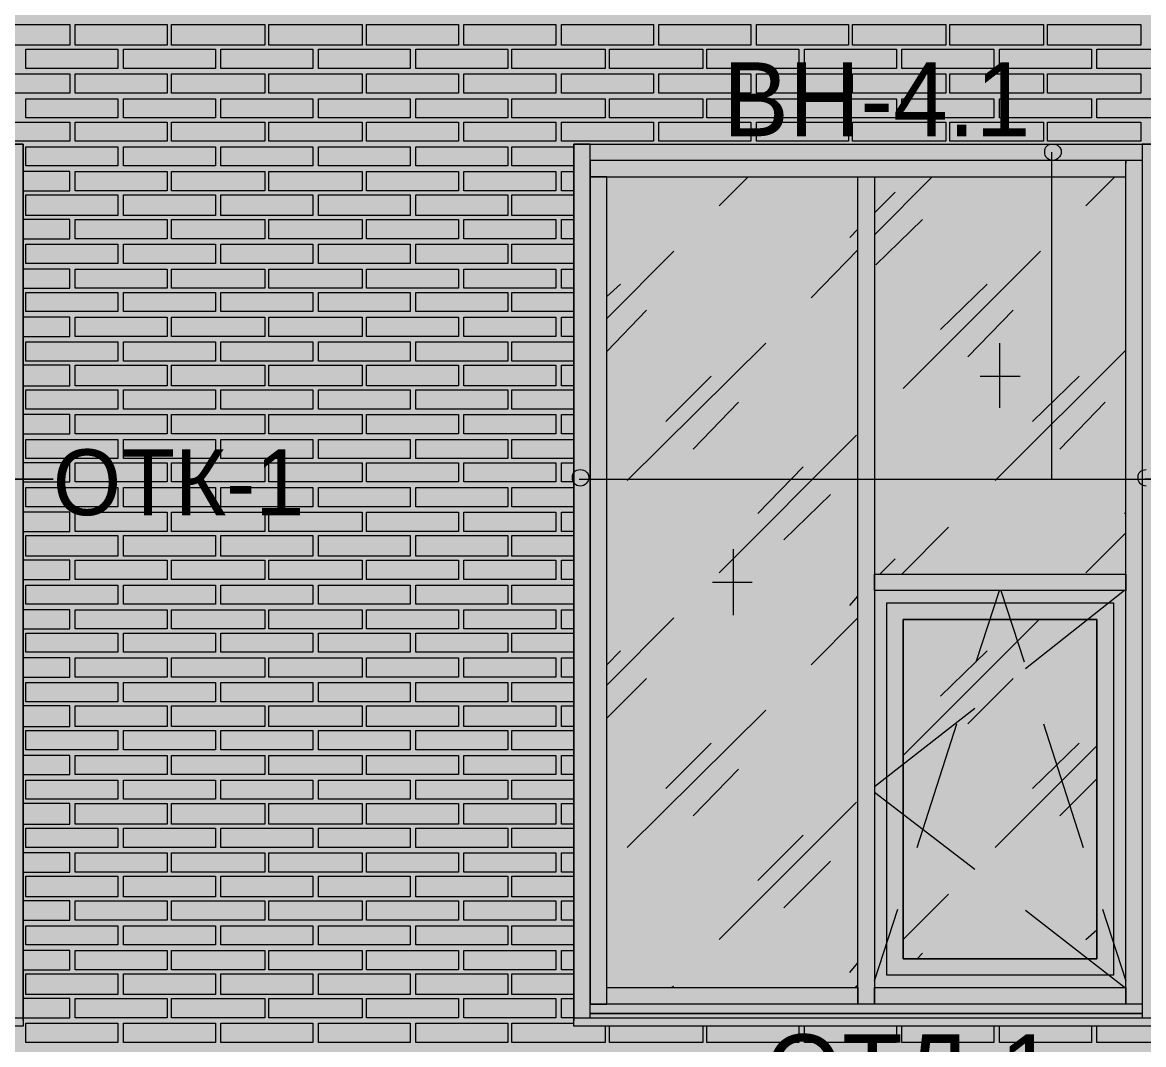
# Model space of a CAD drawing. Header units: millimetres. Extents: x -28928 to 100580, y -22867 to 36490.
# Drawn here: x 40142 to 43596, y -4237 to -1090 of the extents above; entities that cross this region are included whole.
import ezdxf

# ---------------------------------------------------------------- set-up
doc = ezdxf.new("R2010")
doc.units = ezdxf.units.MM
doc.layers.add('PDF _Геометрия', color=7, linetype='Continuous', true_color=0x8f8e8d)
doc.layers.add('PDF _Сплошная заливка', color=7, linetype='Continuous', true_color=0xffffff)
doc.layers.add('PDF _Текст', color=7, linetype='Continuous')

msp = doc.modelspace()

# ---------------------------------------------------------------- hatches: boundary and pattern name
at = {"layer": 'PDF _Сплошная заливка', "true_color": 0xdcd6cf, "transparency": 33554559}
h = msp.add_hatch(color=254, dxfattribs=at)
h.paths.add_polyline_path([(29617.6, 1544.1), (29617.6, 9028.4), (29486.4, 9028.4), (29486.4, 1544.1)])
h.paths.add_polyline_path([(47137.2, -1464), (47137.2, -4713.2), (55763.7, -4713.2), (55763.7, 1455.3), (29617.6, 1455.3), (29617.6, 1523), (29486.4, 1523), (29486.4, -4713.2), (45263, -4713.2), (45263, -1464)])

# ---------------------------------------------------------------- linework, layer by layer
at = {"layer": 'PDF _Геометрия', "lineweight": 9}
for points in [[(40287.6, -1159.3), (40143.7, -1159.3), (40004.1, -1159.3), (40004.1, -1095.9), (40143.7, -1095.9), (40287.6, -1095.9)], [(40588, -1159.3), (40444.1, -1159.3), (40304.5, -1159.3), (40304.5, -1095.9), (40444.1, -1095.9), (40588, -1095.9)], [(40888.4, -1159.3), (40744.5, -1159.3), (40600.7, -1159.3), (40600.7, -1095.9), (40744.5, -1095.9), (40888.4, -1095.9)], [(41188.7, -1159.3), (41044.9, -1159.3), (40901.1, -1159.3), (40901.1, -1095.9), (41044.9, -1095.9), (41188.7, -1095.9)], [(41484.9, -1159.3), (41345.3, -1159.3), (41201.4, -1159.3), (41201.4, -1095.9), (41345.3, -1095.9), (41484.9, -1095.9)], [(41785.3, -1159.3), (41645.7, -1159.3), (41501.8, -1159.3), (41501.8, -1095.9), (41645.7, -1095.9), (41785.3, -1095.9)], [(42085.7, -1159.3), (41946.1, -1159.3), (41802.2, -1159.3), (41802.2, -1095.9), (41946.1, -1095.9), (42085.7, -1095.9)], [(42386.1, -1159.3), (42242.2, -1159.3), (42102.6, -1159.3), (42102.6, -1095.9), (42242.2, -1095.9), (42386.1, -1095.9)], [(42686.4, -1159.3), (42542.6, -1159.3), (42403, -1159.3), (42403, -1095.9), (42542.6, -1095.9), (42686.4, -1095.9)], [(42986.8, -1159.3), (42843, -1159.3), (42699.1, -1159.3), (42699.1, -1095.9), (42843, -1095.9), (42986.8, -1095.9)], [(43287.2, -1159.3), (43143.4, -1159.3), (42999.5, -1159.3), (42999.5, -1095.9), (43143.4, -1095.9), (43287.2, -1095.9)], [(43587.6, -1159.3), (43443.7, -1159.3), (43299.9, -1159.3), (43299.9, -1095.9), (43443.7, -1095.9), (43587.6, -1095.9)], [(40435.7, -1172), (40435.7, -1231.3), (40152.2, -1231.3), (40152.2, -1172)], [(40736.1, -1172), (40736.1, -1231.3), (40452.6, -1231.3), (40452.6, -1172)], [(41036.4, -1172), (41036.4, -1231.3), (40753, -1231.3), (40753, -1172)], [(41336.8, -1172), (41336.8, -1231.3), (41053.4, -1231.3), (41053.4, -1172)], [(41637.2, -1172), (41637.2, -1231.3), (41353.7, -1231.3), (41353.7, -1172)], [(41937.6, -1172), (41937.6, -1231.3), (41649.9, -1231.3), (41649.9, -1172)], [(42238, -1172), (42238, -1231.3), (41950.3, -1231.3), (41950.3, -1172)], [(42534.1, -1172), (42534.1, -1231.3), (42250.7, -1231.3), (42250.7, -1172)], [(42834.5, -1172), (42834.5, -1231.3), (42551.1, -1231.3), (42551.1, -1172)], [(43134.9, -1172), (43134.9, -1231.3), (42851.4, -1231.3), (42851.4, -1172)], [(43435.3, -1172), (43435.3, -1231.3), (43151.8, -1231.3), (43151.8, -1172)], [(43735.7, -1172), (43735.7, -1231.3), (43452.2, -1231.3), (43452.2, -1172)], [(40287.6, -1307.4), (40143.7, -1307.4), (40004.1, -1307.4), (40004.1, -1248.2), (40143.7, -1248.2), (40287.6, -1248.2)], [(40588, -1307.4), (40444.1, -1307.4), (40304.5, -1307.4), (40304.5, -1248.2), (40444.1, -1248.2), (40588, -1248.2)], [(40888.4, -1307.4), (40744.5, -1307.4), (40600.7, -1307.4), (40600.7, -1248.2), (40744.5, -1248.2), (40888.4, -1248.2)], [(41188.7, -1307.4), (41044.9, -1307.4), (40901.1, -1307.4), (40901.1, -1248.2), (41044.9, -1248.2), (41188.7, -1248.2)], [(41484.9, -1307.4), (41345.3, -1307.4), (41201.4, -1307.4), (41201.4, -1248.2), (41345.3, -1248.2), (41484.9, -1248.2)], [(41785.3, -1307.4), (41645.7, -1307.4), (41501.8, -1307.4), (41501.8, -1248.2), (41645.7, -1248.2), (41785.3, -1248.2)], [(42085.7, -1307.4), (41946.1, -1307.4), (41802.2, -1307.4), (41802.2, -1248.2), (41946.1, -1248.2), (42085.7, -1248.2)], [(42386.1, -1307.4), (42242.2, -1307.4), (42102.6, -1307.4), (42102.6, -1248.2), (42242.2, -1248.2), (42386.1, -1248.2)], [(42686.4, -1307.4), (42542.6, -1307.4), (42403, -1307.4), (42403, -1248.2), (42542.6, -1248.2), (42686.4, -1248.2)], [(42986.8, -1307.4), (42843, -1307.4), (42699.1, -1307.4), (42699.1, -1248.2), (42843, -1248.2), (42986.8, -1248.2)], [(43287.2, -1307.4), (43143.4, -1307.4), (42999.5, -1307.4), (42999.5, -1248.2), (43143.4, -1248.2), (43287.2, -1248.2)], [(43587.6, -1307.4), (43443.7, -1307.4), (43299.9, -1307.4), (43299.9, -1248.2), (43443.7, -1248.2), (43587.6, -1248.2)], [(40435.7, -1324.3), (40435.7, -1383.6), (40152.2, -1383.6), (40152.2, -1324.3)], [(40736.1, -1324.3), (40736.1, -1383.6), (40452.6, -1383.6), (40452.6, -1324.3)], [(41036.4, -1324.3), (41036.4, -1383.6), (40753, -1383.6), (40753, -1324.3)], [(41336.8, -1324.3), (41336.8, -1383.6), (41053.4, -1383.6), (41053.4, -1324.3)], [(41637.2, -1324.3), (41637.2, -1383.6), (41353.7, -1383.6), (41353.7, -1324.3)], [(41937.6, -1324.3), (41937.6, -1383.6), (41649.9, -1383.6), (41649.9, -1324.3)], [(42238, -1324.3), (42238, -1383.6), (41950.3, -1383.6), (41950.3, -1324.3)], [(42534.1, -1324.3), (42534.1, -1383.6), (42250.7, -1383.6), (42250.7, -1324.3)], [(42834.5, -1324.3), (42834.5, -1383.6), (42551.1, -1383.6), (42551.1, -1324.3)], [(43134.9, -1324.3), (43134.9, -1383.6), (42851.4, -1383.6), (42851.4, -1324.3)], [(43435.3, -1324.3), (43435.3, -1383.6), (43151.8, -1383.6), (43151.8, -1324.3)], [(43735.7, -1324.3), (43735.7, -1383.6), (43452.2, -1383.6), (43452.2, -1324.3)], [(40287.6, -1455.5), (40143.7, -1455.5), (40004.1, -1455.5), (40004.1, -1396.3), (40143.7, -1396.3), (40287.6, -1396.3)], [(40588, -1455.5), (40444.1, -1455.5), (40304.5, -1455.5), (40304.5, -1396.3), (40444.1, -1396.3), (40588, -1396.3)], [(40888.4, -1455.5), (40744.5, -1455.5), (40600.7, -1455.5), (40600.7, -1396.3), (40744.5, -1396.3), (40888.4, -1396.3)], [(41188.7, -1455.5), (41044.9, -1455.5), (40901.1, -1455.5), (40901.1, -1396.3), (41044.9, -1396.3), (41188.7, -1396.3)], [(41484.9, -1455.5), (41345.3, -1455.5), (41201.4, -1455.5), (41201.4, -1396.3), (41345.3, -1396.3), (41484.9, -1396.3)], [(41785.3, -1455.5), (41645.7, -1455.5), (41501.8, -1455.5), (41501.8, -1396.3), (41645.7, -1396.3), (41785.3, -1396.3)], [(42085.7, -1455.5), (41946.1, -1455.5), (41802.2, -1455.5), (41802.2, -1396.3), (41946.1, -1396.3), (42085.7, -1396.3)], [(42386.1, -1455.5), (42242.2, -1455.5), (42102.6, -1455.5), (42102.6, -1396.3), (42242.2, -1396.3), (42386.1, -1396.3)], [(42686.4, -1455.5), (42542.6, -1455.5), (42403, -1455.5), (42403, -1396.3), (42542.6, -1396.3), (42686.4, -1396.3)], [(42986.8, -1455.5), (42843, -1455.5), (42699.1, -1455.5), (42699.1, -1396.3), (42843, -1396.3), (42986.8, -1396.3)], [(43287.2, -1455.5), (43143.4, -1455.5), (42999.5, -1455.5), (42999.5, -1396.3), (43143.4, -1396.3), (43287.2, -1396.3)], [(43587.6, -1455.5), (43443.7, -1455.5), (43299.9, -1455.5), (43299.9, -1396.3), (43443.7, -1396.3), (43587.6, -1396.3)], [(40435.7, -1472.4), (40435.7, -1531.6), (40152.2, -1531.6), (40152.2, -1472.4)], [(40736.1, -1472.4), (40736.1, -1531.6), (40452.6, -1531.6), (40452.6, -1472.4)], [(41036.4, -1472.4), (41036.4, -1531.6), (40753, -1531.6), (40753, -1472.4)], [(41336.8, -1472.4), (41336.8, -1531.6), (41053.4, -1531.6), (41053.4, -1472.4)], [(41637.2, -1472.4), (41637.2, -1531.6), (41353.7, -1531.6), (41353.7, -1472.4)], [(40588, -1607.8), (40444.1, -1607.8), (40304.5, -1607.8), (40304.5, -1548.6), (40444.1, -1548.6), (40588, -1548.6)], [(40888.4, -1607.8), (40744.5, -1607.8), (40600.7, -1607.8), (40600.7, -1548.6), (40744.5, -1548.6), (40888.4, -1548.6)], [(41188.7, -1607.8), (41044.9, -1607.8), (40901.1, -1607.8), (40901.1, -1548.6), (41044.9, -1548.6), (41188.7, -1548.6)], [(41484.9, -1607.8), (41345.3, -1607.8), (41201.4, -1607.8), (41201.4, -1548.6), (41345.3, -1548.6), (41484.9, -1548.6)], [(41785.3, -1607.8), (41645.7, -1607.8), (41501.8, -1607.8), (41501.8, -1548.6), (41645.7, -1548.6), (41785.3, -1548.6)], [(40435.7, -1620.5), (40435.7, -1684), (40152.2, -1684), (40152.2, -1620.5)], [(40736.1, -1620.5), (40736.1, -1684), (40452.6, -1684), (40452.6, -1620.5)], [(41036.4, -1620.5), (41036.4, -1684), (40753, -1684), (40753, -1620.5)], [(41336.8, -1620.5), (41336.8, -1684), (41053.4, -1684), (41053.4, -1620.5)], [(41637.2, -1620.5), (41637.2, -1684), (41353.7, -1684), (41353.7, -1620.5)], [(40588, -1755.9), (40444.1, -1755.9), (40304.5, -1755.9), (40304.5, -1696.6), (40444.1, -1696.6), (40588, -1696.6)], [(40888.4, -1755.9), (40744.5, -1755.9), (40600.7, -1755.9), (40600.7, -1696.6), (40744.5, -1696.6), (40888.4, -1696.6)], [(41188.7, -1755.9), (41044.9, -1755.9), (40901.1, -1755.9), (40901.1, -1696.6), (41044.9, -1696.6), (41188.7, -1696.6)], [(41484.9, -1755.9), (41345.3, -1755.9), (41201.4, -1755.9), (41201.4, -1696.6), (41345.3, -1696.6), (41484.9, -1696.6)], [(41785.3, -1755.9), (41645.7, -1755.9), (41501.8, -1755.9), (41501.8, -1696.6), (41645.7, -1696.6), (41785.3, -1696.6)], [(40435.7, -1772.8), (40435.7, -1832), (40152.2, -1832), (40152.2, -1772.8)], [(40736.1, -1772.8), (40736.1, -1832), (40452.6, -1832), (40452.6, -1772.8)], [(41036.4, -1772.8), (41036.4, -1832), (40753, -1832), (40753, -1772.8)], [(41336.8, -1772.8), (41336.8, -1832), (41053.4, -1832), (41053.4, -1772.8)], [(41637.2, -1772.8), (41637.2, -1832), (41353.7, -1832), (41353.7, -1772.8)], [(40588, -1908.2), (40444.1, -1908.2), (40304.5, -1908.2), (40304.5, -1849), (40444.1, -1849), (40588, -1849)], [(40888.4, -1908.2), (40744.5, -1908.2), (40600.7, -1908.2), (40600.7, -1849), (40744.5, -1849), (40888.4, -1849)], [(41188.7, -1908.2), (41044.9, -1908.2), (40901.1, -1908.2), (40901.1, -1849), (41044.9, -1849), (41188.7, -1849)], [(41484.9, -1908.2), (41345.3, -1908.2), (41201.4, -1908.2), (41201.4, -1849), (41345.3, -1849), (41484.9, -1849)], [(41785.3, -1908.2), (41645.7, -1908.2), (41501.8, -1908.2), (41501.8, -1849), (41645.7, -1849), (41785.3, -1849)], [(40435.7, -1920.9), (40435.7, -1980.1), (40152.2, -1980.1), (40152.2, -1920.9)], [(40736.1, -1920.9), (40736.1, -1980.1), (40452.6, -1980.1), (40452.6, -1920.9)], [(41036.4, -1920.9), (41036.4, -1980.1), (40753, -1980.1), (40753, -1920.9)], [(41336.8, -1920.9), (41336.8, -1980.1), (41053.4, -1980.1), (41053.4, -1920.9)], [(41637.2, -1920.9), (41637.2, -1980.1), (41353.7, -1980.1), (41353.7, -1920.9)], [(40588, -2056.3), (40444.1, -2056.3), (40304.5, -2056.3), (40304.5, -1997), (40444.1, -1997), (40588, -1997)], [(40888.4, -2056.3), (40744.5, -2056.3), (40600.7, -2056.3), (40600.7, -1997), (40744.5, -1997), (40888.4, -1997)], [(41188.7, -2056.3), (41044.9, -2056.3), (40901.1, -2056.3), (40901.1, -1997), (41044.9, -1997), (41188.7, -1997)], [(41484.9, -2056.3), (41345.3, -2056.3), (41201.4, -2056.3), (41201.4, -1997), (41345.3, -1997), (41484.9, -1997)], [(41785.3, -2056.3), (41645.7, -2056.3), (41501.8, -2056.3), (41501.8, -1997), (41645.7, -1997), (41785.3, -1997)], [(40435.7, -2073.2), (40435.7, -2132.4), (40152.2, -2132.4), (40152.2, -2073.2)], [(40736.1, -2073.2), (40736.1, -2132.4), (40452.6, -2132.4), (40452.6, -2073.2)], [(41036.4, -2073.2), (41036.4, -2132.4), (40753, -2132.4), (40753, -2073.2)], [(41336.8, -2073.2), (41336.8, -2132.4), (41053.4, -2132.4), (41053.4, -2073.2)], [(41637.2, -2073.2), (41637.2, -2132.4), (41353.7, -2132.4), (41353.7, -2073.2)], [(40588, -2208.6), (40444.1, -2208.6), (40304.5, -2208.6), (40304.5, -2145.1), (40444.1, -2145.1), (40588, -2145.1)], [(40888.4, -2208.6), (40744.5, -2208.6), (40600.7, -2208.6), (40600.7, -2145.1), (40744.5, -2145.1), (40888.4, -2145.1)], [(41188.7, -2208.6), (41044.9, -2208.6), (40901.1, -2208.6), (40901.1, -2145.1), (41044.9, -2145.1), (41188.7, -2145.1)], [(41484.9, -2208.6), (41345.3, -2208.6), (41201.4, -2208.6), (41201.4, -2145.1), (41345.3, -2145.1), (41484.9, -2145.1)], [(41785.3, -2208.6), (41645.7, -2208.6), (41501.8, -2208.6), (41501.8, -2145.1), (41645.7, -2145.1), (41785.3, -2145.1)], [(40435.7, -2221.3), (40435.7, -2280.5), (40152.2, -2280.5), (40152.2, -2221.3)], [(40736.1, -2221.3), (40736.1, -2280.5), (40452.6, -2280.5), (40452.6, -2221.3)], [(41036.4, -2221.3), (41036.4, -2280.5), (40753, -2280.5), (40753, -2221.3)], [(41336.8, -2221.3), (41336.8, -2280.5), (41053.4, -2280.5), (41053.4, -2221.3)], [(41637.2, -2221.3), (41637.2, -2280.5), (41353.7, -2280.5), (41353.7, -2221.3)], [(40588, -2356.6), (40444.1, -2356.6), (40304.5, -2356.6), (40304.5, -2297.4), (40444.1, -2297.4), (40588, -2297.4)], [(40888.4, -2356.6), (40744.5, -2356.6), (40600.7, -2356.6), (40600.7, -2297.4), (40744.5, -2297.4), (40888.4, -2297.4)], [(41188.7, -2356.6), (41044.9, -2356.6), (40901.1, -2356.6), (40901.1, -2297.4), (41044.9, -2297.4), (41188.7, -2297.4)], [(41484.9, -2356.6), (41345.3, -2356.6), (41201.4, -2356.6), (41201.4, -2297.4), (41345.3, -2297.4), (41484.9, -2297.4)], [(41785.3, -2356.6), (41645.7, -2356.6), (41501.8, -2356.6), (41501.8, -2297.4), (41645.7, -2297.4), (41785.3, -2297.4)], [(40435.7, -2373.6), (40435.7, -2432.8), (40152.2, -2432.8), (40152.2, -2373.6)], [(40736.1, -2373.6), (40736.1, -2432.8), (40452.6, -2432.8), (40452.6, -2373.6)], [(41036.4, -2373.6), (41036.4, -2432.8), (40753, -2432.8), (40753, -2373.6)], [(41336.8, -2373.6), (41336.8, -2432.8), (41053.4, -2432.8), (41053.4, -2373.6)], [(41637.2, -2373.6), (41637.2, -2432.8), (41353.7, -2432.8), (41353.7, -2373.6)], [(40588, -2504.7), (40444.1, -2504.7), (40304.5, -2504.7), (40304.5, -2445.5), (40444.1, -2445.5), (40588, -2445.5)], [(40888.4, -2504.7), (40744.5, -2504.7), (40600.7, -2504.7), (40600.7, -2445.5), (40744.5, -2445.5), (40888.4, -2445.5)], [(41188.7, -2504.7), (41044.9, -2504.7), (40901.1, -2504.7), (40901.1, -2445.5), (41044.9, -2445.5), (41188.7, -2445.5)], [(41484.9, -2504.7), (41345.3, -2504.7), (41201.4, -2504.7), (41201.4, -2445.5), (41345.3, -2445.5), (41484.9, -2445.5)], [(41785.3, -2504.7), (41645.7, -2504.7), (41501.8, -2504.7), (41501.8, -2445.5), (41645.7, -2445.5), (41785.3, -2445.5)], [(40435.7, -2521.6), (40435.7, -2580.9), (40152.2, -2580.9), (40152.2, -2521.6)], [(40736.1, -2521.6), (40736.1, -2580.9), (40452.6, -2580.9), (40452.6, -2521.6)], [(41036.4, -2521.6), (41036.4, -2580.9), (40753, -2580.9), (40753, -2521.6)], [(41336.8, -2521.6), (41336.8, -2580.9), (41053.4, -2580.9), (41053.4, -2521.6)], [(41637.2, -2521.6), (41637.2, -2580.9), (41353.7, -2580.9), (41353.7, -2521.6)], [(40588, -2657), (40444.1, -2657), (40304.5, -2657), (40304.5, -2597.8), (40444.1, -2597.8), (40588, -2597.8)], [(40888.4, -2657), (40744.5, -2657), (40600.7, -2657), (40600.7, -2597.8), (40744.5, -2597.8), (40888.4, -2597.8)], [(41188.7, -2657), (41044.9, -2657), (40901.1, -2657), (40901.1, -2597.8), (41044.9, -2597.8), (41188.7, -2597.8)], [(41484.9, -2657), (41345.3, -2657), (41201.4, -2657), (41201.4, -2597.8), (41345.3, -2597.8), (41484.9, -2597.8)], [(41785.3, -2657), (41645.7, -2657), (41501.8, -2657), (41501.8, -2597.8), (41645.7, -2597.8), (41785.3, -2597.8)], [(40435.7, -2669.7), (40435.7, -2733.2), (40152.2, -2733.2), (40152.2, -2669.7)], [(40736.1, -2669.7), (40736.1, -2733.2), (40452.6, -2733.2), (40452.6, -2669.7)], [(41036.4, -2669.7), (41036.4, -2733.2), (40753, -2733.2), (40753, -2669.7)], [(41336.8, -2669.7), (41336.8, -2733.2), (41053.4, -2733.2), (41053.4, -2669.7)], [(41637.2, -2669.7), (41637.2, -2733.2), (41353.7, -2733.2), (41353.7, -2669.7)], [(40588, -2805.1), (40444.1, -2805.1), (40304.5, -2805.1), (40304.5, -2745.9), (40444.1, -2745.9), (40588, -2745.9)], [(40888.4, -2805.1), (40744.5, -2805.1), (40600.7, -2805.1), (40600.7, -2745.9), (40744.5, -2745.9), (40888.4, -2745.9)], [(41188.7, -2805.1), (41044.9, -2805.1), (40901.1, -2805.1), (40901.1, -2745.9), (41044.9, -2745.9), (41188.7, -2745.9)], [(41484.9, -2805.1), (41345.3, -2805.1), (41201.4, -2805.1), (41201.4, -2745.9), (41345.3, -2745.9), (41484.9, -2745.9)], [(41785.3, -2805.1), (41645.7, -2805.1), (41501.8, -2805.1), (41501.8, -2745.9), (41645.7, -2745.9), (41785.3, -2745.9)], [(40435.7, -2822), (40435.7, -2881.3), (40152.2, -2881.3), (40152.2, -2822)], [(40736.1, -2822), (40736.1, -2881.3), (40452.6, -2881.3), (40452.6, -2822)], [(41036.4, -2822), (41036.4, -2881.3), (40753, -2881.3), (40753, -2822)], [(41336.8, -2822), (41336.8, -2881.3), (41053.4, -2881.3), (41053.4, -2822)], [(41637.2, -2822), (41637.2, -2881.3), (41353.7, -2881.3), (41353.7, -2822)], [(40588, -2957.4), (40444.1, -2957.4), (40304.5, -2957.4), (40304.5, -2898.2), (40444.1, -2898.2), (40588, -2898.2)], [(40888.4, -2957.4), (40744.5, -2957.4), (40600.7, -2957.4), (40600.7, -2898.2), (40744.5, -2898.2), (40888.4, -2898.2)], [(41188.7, -2957.4), (41044.9, -2957.4), (40901.1, -2957.4), (40901.1, -2898.2), (41044.9, -2898.2), (41188.7, -2898.2)], [(41484.9, -2957.4), (41345.3, -2957.4), (41201.4, -2957.4), (41201.4, -2898.2), (41345.3, -2898.2), (41484.9, -2898.2)], [(41785.3, -2957.4), (41645.7, -2957.4), (41501.8, -2957.4), (41501.8, -2898.2), (41645.7, -2898.2), (41785.3, -2898.2)], [(40435.7, -2970.1), (40435.7, -3029.3), (40152.2, -3029.3), (40152.2, -2970.1)], [(40736.1, -2970.1), (40736.1, -3029.3), (40452.6, -3029.3), (40452.6, -2970.1)], [(41036.4, -2970.1), (41036.4, -3029.3), (40753, -3029.3), (40753, -2970.1)], [(41336.8, -2970.1), (41336.8, -3029.3), (41053.4, -3029.3), (41053.4, -2970.1)], [(41637.2, -2970.1), (41637.2, -3029.3), (41353.7, -3029.3), (41353.7, -2970.1)], [(40588, -3105.5), (40444.1, -3105.5), (40304.5, -3105.5), (40304.5, -3046.3), (40444.1, -3046.3), (40588, -3046.3)], [(40888.4, -3105.5), (40744.5, -3105.5), (40600.7, -3105.5), (40600.7, -3046.3), (40744.5, -3046.3), (40888.4, -3046.3)], [(41188.7, -3105.5), (41044.9, -3105.5), (40901.1, -3105.5), (40901.1, -3046.3), (41044.9, -3046.3), (41188.7, -3046.3)], [(41484.9, -3105.5), (41345.3, -3105.5), (41201.4, -3105.5), (41201.4, -3046.3), (41345.3, -3046.3), (41484.9, -3046.3)], [(41785.3, -3105.5), (41645.7, -3105.5), (41501.8, -3105.5), (41501.8, -3046.3), (41645.7, -3046.3), (41785.3, -3046.3)], [(40435.7, -3122.4), (40435.7, -3181.6), (40152.2, -3181.6), (40152.2, -3122.4)], [(40736.1, -3122.4), (40736.1, -3181.6), (40452.6, -3181.6), (40452.6, -3122.4)], [(41036.4, -3122.4), (41036.4, -3181.6), (40753, -3181.6), (40753, -3122.4)], [(41336.8, -3122.4), (41336.8, -3181.6), (41053.4, -3181.6), (41053.4, -3122.4)], [(41637.2, -3122.4), (41637.2, -3181.6), (41353.7, -3181.6), (41353.7, -3122.4)], [(40588, -3257.8), (40444.1, -3257.8), (40304.5, -3257.8), (40304.5, -3194.3), (40444.1, -3194.3), (40588, -3194.3)], [(40888.4, -3257.8), (40744.5, -3257.8), (40600.7, -3257.8), (40600.7, -3194.3), (40744.5, -3194.3), (40888.4, -3194.3)], [(41188.7, -3257.8), (41044.9, -3257.8), (40901.1, -3257.8), (40901.1, -3194.3), (41044.9, -3194.3), (41188.7, -3194.3)], [(41484.9, -3257.8), (41345.3, -3257.8), (41201.4, -3257.8), (41201.4, -3194.3), (41345.3, -3194.3), (41484.9, -3194.3)], [(41785.3, -3257.8), (41645.7, -3257.8), (41501.8, -3257.8), (41501.8, -3194.3), (41645.7, -3194.3), (41785.3, -3194.3)], [(40435.7, -3270.5), (40435.7, -3329.7), (40152.2, -3329.7), (40152.2, -3270.5)], [(40736.1, -3270.5), (40736.1, -3329.7), (40452.6, -3329.7), (40452.6, -3270.5)], [(41036.4, -3270.5), (41036.4, -3329.7), (40753, -3329.7), (40753, -3270.5)], [(41336.8, -3270.5), (41336.8, -3329.7), (41053.4, -3329.7), (41053.4, -3270.5)], [(41637.2, -3270.5), (41637.2, -3329.7), (41353.7, -3329.7), (41353.7, -3270.5)], [(40588, -3405.9), (40444.1, -3405.9), (40304.5, -3405.9), (40304.5, -3346.6), (40444.1, -3346.6), (40588, -3346.6)], [(40888.4, -3405.9), (40744.5, -3405.9), (40600.7, -3405.9), (40600.7, -3346.6), (40744.5, -3346.6), (40888.4, -3346.6)], [(41188.7, -3405.9), (41044.9, -3405.9), (40901.1, -3405.9), (40901.1, -3346.6), (41044.9, -3346.6), (41188.7, -3346.6)], [(41484.9, -3405.9), (41345.3, -3405.9), (41201.4, -3405.9), (41201.4, -3346.6), (41345.3, -3346.6), (41484.9, -3346.6)], [(41785.3, -3405.9), (41645.7, -3405.9), (41501.8, -3405.9), (41501.8, -3346.6), (41645.7, -3346.6), (41785.3, -3346.6)], [(40435.7, -3422.8), (40435.7, -3482), (40152.2, -3482), (40152.2, -3422.8)], [(40736.1, -3422.8), (40736.1, -3482), (40452.6, -3482), (40452.6, -3422.8)], [(41036.4, -3422.8), (41036.4, -3482), (40753, -3482), (40753, -3422.8)], [(41336.8, -3422.8), (41336.8, -3482), (41053.4, -3482), (41053.4, -3422.8)], [(41637.2, -3422.8), (41637.2, -3482), (41353.7, -3482), (41353.7, -3422.8)], [(40588, -3558.2), (40444.1, -3558.2), (40304.5, -3558.2), (40304.5, -3494.7), (40444.1, -3494.7), (40588, -3494.7)], [(40888.4, -3558.2), (40744.5, -3558.2), (40600.7, -3558.2), (40600.7, -3494.7), (40744.5, -3494.7), (40888.4, -3494.7)], [(41188.7, -3558.2), (41044.9, -3558.2), (40901.1, -3558.2), (40901.1, -3494.7), (41044.9, -3494.7), (41188.7, -3494.7)], [(41484.9, -3558.2), (41345.3, -3558.2), (41201.4, -3558.2), (41201.4, -3494.7), (41345.3, -3494.7), (41484.9, -3494.7)], [(41785.3, -3558.2), (41645.7, -3558.2), (41501.8, -3558.2), (41501.8, -3494.7), (41645.7, -3494.7), (41785.3, -3494.7)], [(40435.7, -3570.9), (40435.7, -3630.1), (40152.2, -3630.1), (40152.2, -3570.9)], [(40736.1, -3570.9), (40736.1, -3630.1), (40452.6, -3630.1), (40452.6, -3570.9)], [(41036.4, -3570.9), (41036.4, -3630.1), (40753, -3630.1), (40753, -3570.9)], [(41336.8, -3570.9), (41336.8, -3630.1), (41053.4, -3630.1), (41053.4, -3570.9)], [(41637.2, -3570.9), (41637.2, -3630.1), (41353.7, -3630.1), (41353.7, -3570.9)], [(40588, -3706.3), (40444.1, -3706.3), (40304.5, -3706.3), (40304.5, -3647), (40444.1, -3647), (40588, -3647)], [(40888.4, -3706.3), (40744.5, -3706.3), (40600.7, -3706.3), (40600.7, -3647), (40744.5, -3647), (40888.4, -3647)], [(41188.7, -3706.3), (41044.9, -3706.3), (40901.1, -3706.3), (40901.1, -3647), (41044.9, -3647), (41188.7, -3647)], [(41484.9, -3706.3), (41345.3, -3706.3), (41201.4, -3706.3), (41201.4, -3647), (41345.3, -3647), (41484.9, -3647)], [(41785.3, -3706.3), (41645.7, -3706.3), (41501.8, -3706.3), (41501.8, -3647), (41645.7, -3647), (41785.3, -3647)], [(40435.7, -3719), (40435.7, -3782.4), (40152.2, -3782.4), (40152.2, -3719)], [(40736.1, -3719), (40736.1, -3782.4), (40452.6, -3782.4), (40452.6, -3719)], [(41036.4, -3719), (41036.4, -3782.4), (40753, -3782.4), (40753, -3719)], [(41336.8, -3719), (41336.8, -3782.4), (41053.4, -3782.4), (41053.4, -3719)], [(41637.2, -3719), (41637.2, -3782.4), (41353.7, -3782.4), (41353.7, -3719)], [(40588, -3854.3), (40444.1, -3854.3), (40304.5, -3854.3), (40304.5, -3795.1), (40444.1, -3795.1), (40588, -3795.1)], [(40888.4, -3854.3), (40744.5, -3854.3), (40600.7, -3854.3), (40600.7, -3795.1), (40744.5, -3795.1), (40888.4, -3795.1)], [(41188.7, -3854.3), (41044.9, -3854.3), (40901.1, -3854.3), (40901.1, -3795.1), (41044.9, -3795.1), (41188.7, -3795.1)], [(41484.9, -3854.3), (41345.3, -3854.3), (41201.4, -3854.3), (41201.4, -3795.1), (41345.3, -3795.1), (41484.9, -3795.1)], [(41785.3, -3854.3), (41645.7, -3854.3), (41501.8, -3854.3), (41501.8, -3795.1), (41645.7, -3795.1), (41785.3, -3795.1)], [(40435.7, -3871.3), (40435.7, -3930.5), (40152.2, -3930.5), (40152.2, -3871.3)], [(40736.1, -3871.3), (40736.1, -3930.5), (40452.6, -3930.5), (40452.6, -3871.3)], [(41036.4, -3871.3), (41036.4, -3930.5), (40753, -3930.5), (40753, -3871.3)], [(41336.8, -3871.3), (41336.8, -3930.5), (41053.4, -3930.5), (41053.4, -3871.3)], [(41637.2, -3871.3), (41637.2, -3930.5), (41353.7, -3930.5), (41353.7, -3871.3)], [(40588, -4006.6), (40444.1, -4006.6), (40304.5, -4006.6), (40304.5, -3947.4), (40444.1, -3947.4), (40588, -3947.4)], [(40888.4, -4006.6), (40744.5, -4006.6), (40600.7, -4006.6), (40600.7, -3947.4), (40744.5, -3947.4), (40888.4, -3947.4)], [(41188.7, -4006.6), (41044.9, -4006.6), (40901.1, -4006.6), (40901.1, -3947.4), (41044.9, -3947.4), (41188.7, -3947.4)], [(41484.9, -4006.6), (41345.3, -4006.6), (41201.4, -4006.6), (41201.4, -3947.4), (41345.3, -3947.4), (41484.9, -3947.4)], [(41785.3, -4006.6), (41645.7, -4006.6), (41501.8, -4006.6), (41501.8, -3947.4), (41645.7, -3947.4), (41785.3, -3947.4)], [(40435.7, -4019.3), (40435.7, -4082.8), (40152.2, -4082.8), (40152.2, -4019.3)], [(40736.1, -4019.3), (40736.1, -4082.8), (40452.6, -4082.8), (40452.6, -4019.3)], [(41036.4, -4019.3), (41036.4, -4082.8), (40753, -4082.8), (40753, -4019.3)], [(41336.8, -4019.3), (41336.8, -4082.8), (41053.4, -4082.8), (41053.4, -4019.3)], [(41637.2, -4019.3), (41637.2, -4082.8), (41353.7, -4082.8), (41353.7, -4019.3)], [(40588, -4154.7), (40444.1, -4154.7), (40304.5, -4154.7), (40304.5, -4095.5), (40444.1, -4095.5), (40588, -4095.5)], [(40888.4, -4154.7), (40744.5, -4154.7), (40600.7, -4154.7), (40600.7, -4095.5), (40744.5, -4095.5), (40888.4, -4095.5)], [(41188.7, -4154.7), (41044.9, -4154.7), (40901.1, -4154.7), (40901.1, -4095.5), (41044.9, -4095.5), (41188.7, -4095.5)], [(41484.9, -4154.7), (41345.3, -4154.7), (41201.4, -4154.7), (41201.4, -4095.5), (41345.3, -4095.5), (41484.9, -4095.5)], [(41785.3, -4154.7), (41645.7, -4154.7), (41501.8, -4154.7), (41501.8, -4095.5), (41645.7, -4095.5), (41785.3, -4095.5)], [(40435.7, -4171.6), (40435.7, -4230.9), (40152.2, -4230.9), (40152.2, -4171.6)], [(40736.1, -4171.6), (40736.1, -4230.9), (40452.6, -4230.9), (40452.6, -4171.6)], [(41036.4, -4171.6), (41036.4, -4230.9), (40753, -4230.9), (40753, -4171.6)], [(41336.8, -4171.6), (41336.8, -4230.9), (41053.4, -4230.9), (41053.4, -4171.6)], [(41637.2, -4171.6), (41637.2, -4230.9), (41353.7, -4230.9), (41353.7, -4171.6)]]:
    msp.add_lwpolyline(points, close=True, dxfattribs=at)
at = {"layer": 'PDF _Геометрия', "color": 7, "lineweight": 9}
for points in [[(38345.7, -1464), (40143.7, -1464), (40143.7, -4163.2), (40143.7, -4087), (40143.7, -2813.6), (40143.7, -1540.1), (40143.7, -1464), (40093, -1464)], [(41891.1, -4154.7), (41891.1, -4087), (41891.1, -2813.6), (41891.1, -4112.4), (41941.8, -4112.4), (41941.8, -2813.6), (41941.8, -1565.5), (41891.1, -1565.5), (41891.1, -2813.6), (41891.1, -1540.1), (41891.1, -1464), (41840.3, -1464), (41840.3, -1540.1), (41840.3, -2813.6), (41840.3, -4087), (41840.3, -4163.2), (41840.3, -1464), (43642.6, -1464)], [(43642.6, -1464), (43591.8, -1464), (43591.8, -1540.1), (43591.8, -2813.6), (43591.8, -4112.4), (43541.1, -4112.4), (43541.1, -2813.6), (43541.1, -1540.1)], [(39813.7, -1489.3), (39813.7, -2496.3), (40236.8, -2496.3), (40105.7, -2496.3)], [(43312.6, -1489.3), (43312.6, -2496.3), (43731.4, -2496.3), (43600.3, -2496.3)], [(43541.1, -1514.7), (43541.1, -1523.2)], [(43591.8, -1540.1), (43591.8, -2813.6), (43591.8, -4087), (43591.8, -4154.7)], [(42288.7, -1654.3), (42377.6, -1565.5)], [(42766.8, -1743.2), (42944.5, -1565.5)], [(43418.4, -1654.3), (43507.2, -1565.5)], [(42766.8, -1675.5), (42830.3, -1612)], [(42690.7, -1751.6), (42716.1, -1726.3)], [(42771.1, -1836.3), (42914.9, -1696.6)], [(41941.8, -2001.3), (42149.1, -1794)], [(42572.2, -1937.8), (42716.1, -1789.7)], [(42855.7, -2217), (43278.7, -1794)], [(41941.8, -1933.6), (41984.1, -1895.5)], [(42969.9, -2035.1), (43113.7, -1895.5)], [(41941.8, -2102.8), (42064.5, -1975.9)], [(43054.5, -2119.7), (43194.1, -1975.9)], [(42005.3, -2500.5), (42432.6, -2077.4)], [(43139.1, -2500.5), (43541.1, -2098.6)], [(43151.8, -2077.4), (43151.8, -2276.3)], [(42123.7, -2318.6), (42263.4, -2179)], [(43092.6, -2179), (43215.3, -2179)], [(43253.4, -2318.6), (43397.2, -2179)], [(42208.4, -2403.2), (42348, -2259.3)], [(43338, -2403.2), (43477.6, -2259.3)], [(42288.7, -2784), (42711.8, -2360.9)], [(42407.2, -2602), (42546.8, -2458.2)], [(38358.4, -2496.3), (40236.8, -2496.3)], [(41857.2, -2496.3), (43731.4, -2496.3)], [(42487.6, -2682.4), (42631.4, -2542.8)], [(43536.8, -2602), (43541.1, -2597.8)], [(42851.4, -2788.2), (42995.3, -2644.3)], [(43418.4, -2784), (43541.1, -2661.3)], [(42331.1, -2712), (42331.1, -2915.1)], [(42783.7, -2788.2), (42830.3, -2741.6)], [(42267.6, -2813.6), (42390.3, -2813.6)], [(42690.7, -2885.5), (42716.1, -2855.9)], [(43079.9, -3059), (43151.8, -2839)], [(43156.1, -2839), (43228, -3059)], [(43536.8, -2839), (43232.2, -3080.1)], [(41941.8, -3130.9), (42149.1, -2923.6)], [(42572.2, -3067.4), (42716.1, -2923.6)], [(42855.7, -3346.6), (43274.5, -2927.8)], [(41941.8, -3067.4), (41984.1, -3025.1)], [(42969.9, -3164.7), (43113.7, -3025.1)], [(41941.8, -3232.4), (42064.5, -3109.7)], [(43054.5, -3249.3), (43194.1, -3109.7)], [(42005.3, -3630.1), (42432.6, -3207)], [(43075.7, -3202.8), (42766.8, -3444)], [(42898, -3630.1), (43020.7, -3249.3)], [(43287.2, -3249.3), (43409.9, -3630.1)], [(42123.7, -3448.2), (42263.4, -3308.6)], [(43253.4, -3448.2), (43397.2, -3308.6)], [(43139.1, -3630.1), (43452.2, -3317)], [(42208.4, -3532.8), (42348, -3389)], [(43338, -3532.8), (43452.2, -3418.6)], [(43075.7, -3697.8), (42766.8, -3460.9)], [(42288.7, -3913.6), (42711.8, -3490.5)], [(42407.2, -3731.6), (42546.8, -3592)], [(42487.6, -3816.3), (42631.4, -3672.4)], [(42855.7, -3913.6), (42995.3, -3774)], [(42766.8, -4040.5), (42838.7, -3820.5)], [(43536.8, -4061.6), (43232.2, -3824.7)], [(43469.1, -3820.5), (43541.1, -4040.5)], [(43418.4, -3913.6), (43452.2, -3884)], [(42898, -3972.8), (42914.9, -3955.9)], [(42690.7, -4015.1), (42716.1, -3985.5)], [(42140.7, -4061.6), (42149.1, -4057.4)], [(42707.6, -4061.6), (42716.1, -4053.2)], [(43591.8, -4112.4), (41891.1, -4112.4)], [(43591.8, -4142), (41891.1, -4142), (43591.8, -4142)], [(43591.8, -4142), (41891.1, -4142)], [(40143.7, -4150.5), (40143.7, -4154.7), (40143.7, -4180.1), (38345.7, -4180.1), (38345.7, -4154.7), (38345.7, -4150.5)], [(38345.7, -4154.7), (40143.7, -4154.7)], [(40143.7, -4171.6), (40143.7, -4175.9)], [(43642.6, -4150.5), (43642.6, -4154.7), (43642.6, -4180.1), (41840.3, -4180.1), (41840.3, -4154.7), (41840.3, -4150.5)], [(41840.3, -4154.7), (43642.6, -4154.7)], [(41840.3, -4175.9), (41840.3, -4171.6)]]:
    msp.add_lwpolyline(points, dxfattribs=at)
at = {"layer": 'PDF _Геометрия', "lineweight": 9}
for points in [[(41840.3, -1531.6), (41649.9, -1531.6), (41649.9, -1472.4), (41840.3, -1472.4)], [(40143.7, -1548.6), (40143.7, -1548.6)], [(40143.7, -1607.8), (40287.6, -1607.8), (40287.6, -1548.6), (40143.7, -1548.6)], [(41840.3, -1607.8), (41802.2, -1607.8), (41802.2, -1548.6), (41840.3, -1548.6)], [(40143.7, -1607.8), (40143.7, -1607.8)], [(41840.3, -1684), (41649.9, -1684), (41649.9, -1620.5), (41840.3, -1620.5)], [(40143.7, -1696.6), (40143.7, -1696.6)], [(40143.7, -1755.9), (40287.6, -1755.9), (40287.6, -1696.6), (40143.7, -1696.6)], [(41840.3, -1755.9), (41802.2, -1755.9), (41802.2, -1696.6), (41840.3, -1696.6)], [(40143.7, -1755.9), (40143.7, -1755.9)], [(41840.3, -1832), (41649.9, -1832), (41649.9, -1772.8), (41840.3, -1772.8)], [(40143.7, -1849), (40143.7, -1849)], [(40143.7, -1908.2), (40287.6, -1908.2), (40287.6, -1849), (40143.7, -1849)], [(41840.3, -1908.2), (41802.2, -1908.2), (41802.2, -1849), (41840.3, -1849)], [(40143.7, -1908.2), (40143.7, -1908.2)], [(41840.3, -1980.1), (41649.9, -1980.1), (41649.9, -1920.9), (41840.3, -1920.9)], [(40143.7, -1997), (40143.7, -1997)], [(40143.7, -2056.3), (40287.6, -2056.3), (40287.6, -1997), (40143.7, -1997)], [(41840.3, -2056.3), (41802.2, -2056.3), (41802.2, -1997), (41840.3, -1997)], [(40143.7, -2056.3), (40143.7, -2056.3)], [(41840.3, -2132.4), (41649.9, -2132.4), (41649.9, -2073.2), (41840.3, -2073.2)], [(40143.7, -2145.1), (40143.7, -2145.1)], [(40143.7, -2208.6), (40287.6, -2208.6), (40287.6, -2145.1), (40143.7, -2145.1)], [(41840.3, -2208.6), (41802.2, -2208.6), (41802.2, -2145.1), (41840.3, -2145.1)], [(40143.7, -2208.6), (40143.7, -2208.6)], [(41840.3, -2280.5), (41649.9, -2280.5), (41649.9, -2221.3), (41840.3, -2221.3)], [(40143.7, -2297.4), (40143.7, -2297.4)], [(40143.7, -2356.6), (40287.6, -2356.6), (40287.6, -2297.4), (40143.7, -2297.4)], [(41840.3, -2356.6), (41802.2, -2356.6), (41802.2, -2297.4), (41840.3, -2297.4)], [(40143.7, -2356.6), (40143.7, -2356.6)], [(41840.3, -2432.8), (41649.9, -2432.8), (41649.9, -2373.6), (41840.3, -2373.6)], [(40143.7, -2445.5), (40143.7, -2445.5)], [(40143.7, -2504.7), (40287.6, -2504.7), (40287.6, -2445.5), (40143.7, -2445.5)], [(41840.3, -2504.7), (41802.2, -2504.7), (41802.2, -2445.5), (41840.3, -2445.5)], [(40143.7, -2504.7), (40143.7, -2504.7)], [(41840.3, -2580.9), (41649.9, -2580.9), (41649.9, -2521.6), (41840.3, -2521.6)], [(40143.7, -2597.8), (40143.7, -2597.8)], [(40143.7, -2657), (40287.6, -2657), (40287.6, -2597.8), (40143.7, -2597.8)], [(41840.3, -2657), (41802.2, -2657), (41802.2, -2597.8), (41840.3, -2597.8)], [(40143.7, -2657), (40143.7, -2657)], [(41840.3, -2733.2), (41649.9, -2733.2), (41649.9, -2669.7), (41840.3, -2669.7)], [(40143.7, -2745.9), (40143.7, -2745.9)], [(40143.7, -2805.1), (40287.6, -2805.1), (40287.6, -2745.9), (40143.7, -2745.9)], [(41840.3, -2805.1), (41802.2, -2805.1), (41802.2, -2745.9), (41840.3, -2745.9)], [(40143.7, -2805.1), (40143.7, -2805.1)], [(41840.3, -2881.3), (41649.9, -2881.3), (41649.9, -2822), (41840.3, -2822)], [(40143.7, -2898.2), (40143.7, -2898.2)], [(40143.7, -2957.4), (40287.6, -2957.4), (40287.6, -2898.2), (40143.7, -2898.2)], [(41840.3, -2957.4), (41802.2, -2957.4), (41802.2, -2898.2), (41840.3, -2898.2)], [(40143.7, -2957.4), (40143.7, -2957.4)], [(41840.3, -3029.3), (41649.9, -3029.3), (41649.9, -2970.1), (41840.3, -2970.1)], [(40143.7, -3046.3), (40143.7, -3046.3)], [(40143.7, -3105.5), (40287.6, -3105.5), (40287.6, -3046.3), (40143.7, -3046.3)], [(41840.3, -3105.5), (41802.2, -3105.5), (41802.2, -3046.3), (41840.3, -3046.3)], [(40143.7, -3105.5), (40143.7, -3105.5)], [(41840.3, -3181.6), (41649.9, -3181.6), (41649.9, -3122.4), (41840.3, -3122.4)], [(40143.7, -3194.3), (40143.7, -3194.3)], [(40143.7, -3257.8), (40287.6, -3257.8), (40287.6, -3194.3), (40143.7, -3194.3)], [(41840.3, -3257.8), (41802.2, -3257.8), (41802.2, -3194.3), (41840.3, -3194.3)], [(40143.7, -3257.8), (40143.7, -3257.8)], [(41840.3, -3329.7), (41649.9, -3329.7), (41649.9, -3270.5), (41840.3, -3270.5)], [(40143.7, -3346.6), (40143.7, -3346.6)], [(40143.7, -3405.9), (40287.6, -3405.9), (40287.6, -3346.6), (40143.7, -3346.6)], [(41840.3, -3405.9), (41802.2, -3405.9), (41802.2, -3346.6), (41840.3, -3346.6)], [(40143.7, -3405.9), (40143.7, -3405.9)], [(41840.3, -3482), (41649.9, -3482), (41649.9, -3422.8), (41840.3, -3422.8)], [(40143.7, -3494.7), (40143.7, -3494.7)], [(40143.7, -3558.2), (40287.6, -3558.2), (40287.6, -3494.7), (40143.7, -3494.7)], [(41840.3, -3558.2), (41802.2, -3558.2), (41802.2, -3494.7), (41840.3, -3494.7)], [(40143.7, -3558.2), (40143.7, -3558.2)], [(41840.3, -3630.1), (41649.9, -3630.1), (41649.9, -3570.9), (41840.3, -3570.9)], [(40143.7, -3647), (40143.7, -3647)], [(40143.7, -3706.3), (40287.6, -3706.3), (40287.6, -3647), (40143.7, -3647)], [(41840.3, -3706.3), (41802.2, -3706.3), (41802.2, -3647), (41840.3, -3647)], [(40143.7, -3706.3), (40143.7, -3706.3)], [(41840.3, -3782.4), (41649.9, -3782.4), (41649.9, -3719), (41840.3, -3719)], [(40143.7, -3795.1), (40143.7, -3795.1)], [(40143.7, -3854.3), (40287.6, -3854.3), (40287.6, -3795.1), (40143.7, -3795.1)], [(41840.3, -3854.3), (41802.2, -3854.3), (41802.2, -3795.1), (41840.3, -3795.1)], [(40143.7, -3854.3), (40143.7, -3854.3)], [(41840.3, -3930.5), (41649.9, -3930.5), (41649.9, -3871.3), (41840.3, -3871.3)], [(40143.7, -3947.4), (40143.7, -3947.4)], [(40143.7, -4006.6), (40287.6, -4006.6), (40287.6, -3947.4), (40143.7, -3947.4)], [(41840.3, -4006.6), (41802.2, -4006.6), (41802.2, -3947.4), (41840.3, -3947.4)], [(40143.7, -4006.6), (40143.7, -4006.6)], [(41840.3, -4082.8), (41649.9, -4082.8), (41649.9, -4019.3), (41840.3, -4019.3)], [(40143.7, -4095.5), (40143.7, -4095.5)], [(40143.7, -4154.7), (40287.6, -4154.7), (40287.6, -4095.5), (40143.7, -4095.5)], [(41840.3, -4154.7), (41802.2, -4154.7), (41802.2, -4095.5), (41840.3, -4095.5)], [(40143.7, -4154.7), (40143.7, -4154.7)], [(41937.6, -4180.1), (41937.6, -4230.9), (41649.9, -4230.9), (41649.9, -4171.6), (41840.3, -4171.6)], [(43642.6, -4171.6), (43735.7, -4171.6), (43735.7, -4230.9), (43452.2, -4230.9), (43452.2, -4180.1)], [(42238, -4180.1), (42238, -4230.9), (41950.3, -4230.9), (41950.3, -4180.1)], [(42534.1, -4180.1), (42534.1, -4230.9), (42250.7, -4230.9), (42250.7, -4180.1)], [(42834.5, -4180.1), (42834.5, -4230.9), (42551.1, -4230.9), (42551.1, -4180.1)], [(43134.9, -4180.1), (43134.9, -4230.9), (42851.4, -4230.9), (42851.4, -4180.1)], [(43435.3, -4180.1), (43435.3, -4230.9), (43151.8, -4230.9), (43151.8, -4180.1)]]:
    msp.add_lwpolyline(points, dxfattribs=at)
at = {"layer": 'PDF _Геометрия', "color": 7, "lineweight": 9}
for points in [[(42741.4, -1514.7), (41891.1, -1514.7), (41891.1, -1565.5), (42741.4, -1565.5), (43541.1, -1565.5), (43541.1, -1514.7), (42741.4, -1514.7), (41916.4, -1514.7), (41891.1, -1514.7), (41891.1, -1464), (41916.4, -1464), (42741.4, -1464), (43566.4, -1464), (43591.8, -1464), (43591.8, -1514.7), (43566.4, -1514.7)], [(42766.8, -4112.4), (42716.1, -4112.4), (41941.8, -4112.4), (41941.8, -4061.6), (42716.1, -4061.6), (42716.1, -4112.4), (42716.1, -2813.6), (42716.1, -1565.5), (42766.8, -1565.5), (42766.8, -2813.6)], [(43541.1, -2839), (42766.8, -2839), (42766.8, -2788.2), (43541.1, -2788.2)], [(42804.9, -2877), (43503, -2877), (43503, -4023.6), (42804.9, -4023.6)], [(43503, -2877), (43503, -4023.6), (42804.9, -4023.6), (42804.9, -2877)], [(43452.2, -2927.8), (42855.7, -2927.8), (42855.7, -3972.8), (43452.2, -3972.8)], [(42855.7, -3972.8), (42855.7, -2927.8), (43452.2, -2927.8), (43452.2, -3972.8)], [(43541.1, -4112.4), (42766.8, -4112.4), (42766.8, -4061.6), (43541.1, -4061.6)]]:
    msp.add_lwpolyline(points, close=True, dxfattribs=at)
for points in [[(43291.4, -1489.3), (43291.4, -1472.4), (43299.9, -1464), (43316.8, -1464)], [(43291.4, -1489.3), (43291.4, -1472.4), (43299.9, -1464), (43316.8, -1464)], [(43316.8, -1464), (43329.5, -1464), (43342.2, -1472.4), (43342.2, -1489.3)], [(43316.8, -1464), (43329.5, -1464), (43342.2, -1472.4), (43342.2, -1489.3)], [(43316.8, -1514.7), (43299.9, -1514.7), (43291.4, -1502), (43291.4, -1489.3)], [(43316.8, -1514.7), (43299.9, -1514.7), (43291.4, -1502), (43291.4, -1489.3)], [(43342.2, -1489.3), (43342.2, -1502), (43329.5, -1514.7), (43316.8, -1514.7)], [(43342.2, -1489.3), (43342.2, -1502), (43329.5, -1514.7), (43316.8, -1514.7)], [(41836.1, -2492), (41836.1, -2475.1), (41844.5, -2466.6), (41861.4, -2466.6)], [(41836.1, -2492), (41836.1, -2475.1), (41844.5, -2466.6), (41861.4, -2466.6)], [(41861.4, -2466.6), (41874.1, -2466.6), (41886.8, -2475.1), (41886.8, -2492)], [(41861.4, -2466.6), (41874.1, -2466.6), (41886.8, -2475.1), (41886.8, -2492)], [(43579.1, -2492), (43579.1, -2475.1), (43587.6, -2466.6), (43604.5, -2466.6)], [(43579.1, -2492), (43579.1, -2475.1), (43587.6, -2466.6), (43604.5, -2466.6)], [(41861.4, -2517.4), (41844.5, -2517.4), (41836.1, -2504.7), (41836.1, -2492)], [(41861.4, -2517.4), (41844.5, -2517.4), (41836.1, -2504.7), (41836.1, -2492)], [(41886.8, -2492), (41886.8, -2504.7), (41874.1, -2517.4), (41861.4, -2517.4)], [(41886.8, -2492), (41886.8, -2504.7), (41874.1, -2517.4), (41861.4, -2517.4)], [(43604.5, -2517.4), (43587.6, -2517.4), (43579.1, -2504.7), (43579.1, -2492)], [(43604.5, -2517.4), (43587.6, -2517.4), (43579.1, -2504.7), (43579.1, -2492)]]:
    msp.add_open_spline(points, degree=3, dxfattribs=at)
at = {"layer": 'PDF _Сплошная заливка', "lineweight": 9, "transparency": 33554559}
for points in [[(41941.8, -1565.5), (41941.8, -4061.6), (42716, -1565.5), (42716, -4061.6)], [(42766.8, -1565.5), (42766.8, -2788.2), (43541, -1565.5), (43541, -2788.2)], [(42855.7, -2927.8), (42855.7, -3972.8), (43452.2, -2927.8), (43452.2, -3972.8)]]:
    msp.add_solid(points, dxfattribs=at)

# ---------------------------------------------------------------- texts
at = {"layer": 'PDF _Текст', "attachment_point": 4, "style": ''}
for s, insert, char_height in [('ВН-4.1', (42299.7, -1326.2), 227.71), ('ОТК-1', (40235.3, -2507.1), 202.56), ('ОТЛ-1', (42430.4, -4321.5), 227.71)]:
    msp.add_mtext(s, dxfattribs=dict(at, insert=insert, char_height=char_height))

doc.saveas('drawing.dxf')
